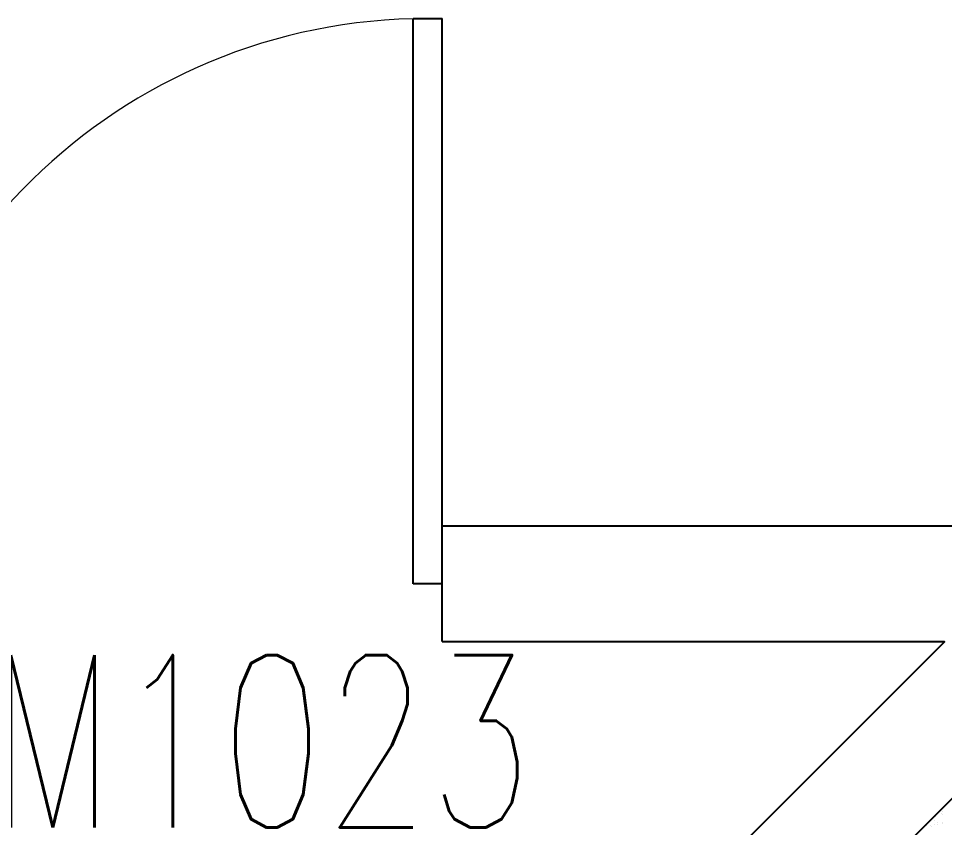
# Model space of a CAD drawing. Header units: millimetres. Extents: x 89805 to 1757503, y 48266 to 267832.
# Drawn here: x 952656 to 954253, y 159775 to 161171 of the extents above; entities that cross this region are included whole.
import ezdxf

# ---------------------------------------------------------------- set-up
doc = ezdxf.new("R2010")
doc.units = ezdxf.units.MM
doc.header["$LTSCALE"] = 1000
for name, color, linetype in [('WALL', 111, 'Continuous'), ('WINDOW', 2, 'Continuous'), ('WINDOW_TEXT', 7, 'Continuous')]:
    doc.layers.add(name, color=color, linetype=linetype)
doc.styles.add('_TCH_WINDOW', font='', dxfattribs={"bigfont": 'GBCBIG'})
doc.styles.get('_TCH_WINDOW').set_extended_font_data('Simplex')

# ---------------------------------------------------------------- blocks, each defined once
blk = doc.blocks.new('$TCHSYS$DOOR2D')
for p, q in [((0.45, 0.975), (0.5, 0.975)), ((0.45, 0), (0.45, 0.975)), ((0.5, 0), (0.5, 0.975)), ((0.5, 0), (0.45, 0))]:
    blk.add_line(p, q)
at = {"lineweight": 13}
blk.add_arc((0.475, 0), 0.975, 91.4693, 180, dxfattribs=at)

msp = doc.modelspace()

# ---------------------------------------------------------------- linework, layer by layer
at = {"color": 8, "ltscale": 0.7}
for p, q in [((954247.5, 159799.4), (954247.5, 159799.4)), ((954249.3, 159803.1), (954249.3, 159803.1)), ((954236.2, 159786.7), (954236.2, 159786.7)), ((954237.2, 159793.8), (954237.2, 159793.8)), ((954240.4, 159784.1), (954240.4, 159784.1)), ((954249.1, 159782.4), (954249.1, 159782.4)), ((954249.3, 159797.6), (954249.3, 159797.6)), ((954249.9, 159783.8), (954249.9, 159783.8)), ((954222.1, 159778.9), (954222.1, 159778.9)), ((954229.2, 159779.7), (954229.2, 159779.7)), ((954231, 159778), (954231, 159778)), ((954235.7, 159780.7), (954235.7, 159780.7)), ((954240.9, 159781.4), (954240.9, 159781.4))]:
    msp.add_line(p, q, dxfattribs=at)
at = {"color": 3, "ltscale": 0.7}
msp.add_lwpolyline([(954736.5, 160296.1), (950592.1, 156151.8), (950698.2, 156045.8), (954948.6, 160296.1)], dxfattribs=at)
at = {"layer": 'WALL', "color": 4, "ltscale": 0.7}
for p, q in [((953386.6, 160096.1), (953386.6, 160296.1)), ((953386.6, 160296.1), (955125.4, 160296.1))]:
    msp.add_line(p, q, dxfattribs=at)
for points in [[(950586.6, 156146.3), (954736.5, 160296.1)], [(950586.6, 156146.3), (954736.5, 160296.1)], [(953386.6, 160096.1), (954252.6, 160096.1), (954252.9, 160095.4), (950386.6, 156229.1)]]:
    msp.add_lwpolyline(points, dxfattribs=at)

# ---------------------------------------------------------------- block references
at = {"layer": 'WINDOW'}
ref = msp.add_blockref('$TCHSYS$DOOR2D', (952886.6, 160196.1), dxfattribs=dict(at, xscale=1000, yscale=1000, zscale=1000))
ref.add_attrib('A', '乙FM1023', (952293.8, 159775.5), dxfattribs={"layer": 'WINDOW_TEXT', "ltscale": 0.7, "height": 297.5, "style": '_TCH_WINDOW', "width": 0.705882})

doc.saveas('drawing.dxf')
